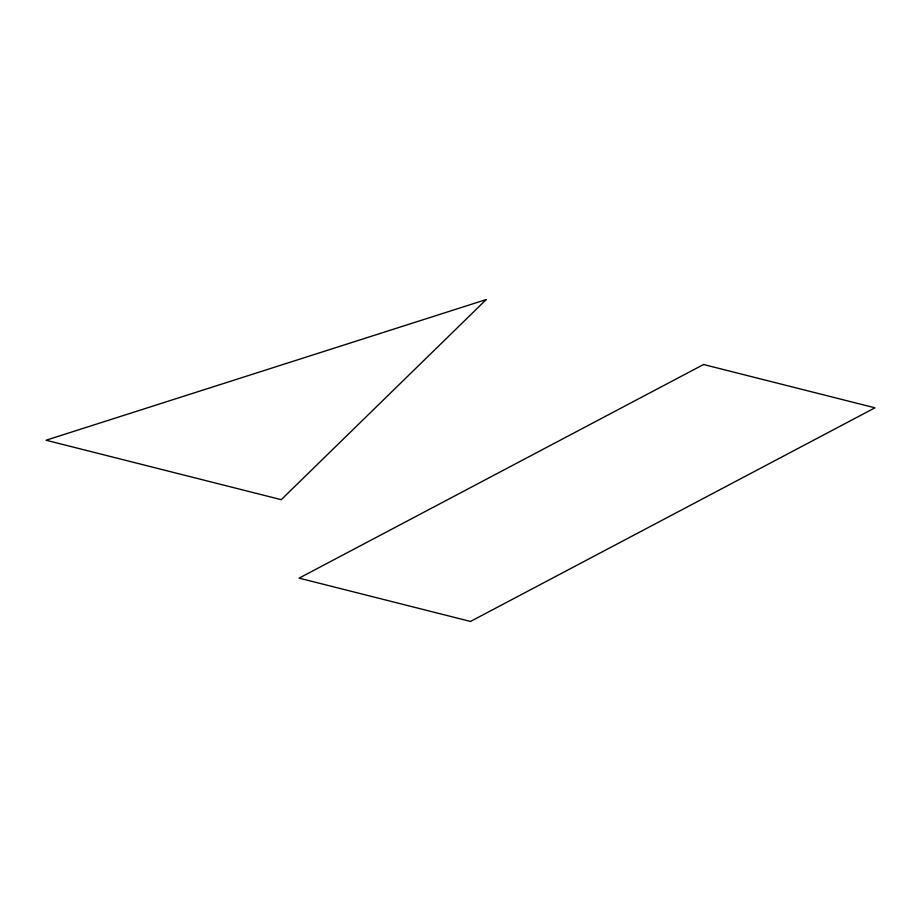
<?xml version="1.0" encoding="UTF-8"?>
<svg xmlns="http://www.w3.org/2000/svg" width="921" height="921" viewBox="0 0 921 921"><rect width="100%" height="100%" fill="white"/><g stroke="black" fill="none" stroke-linecap="round" stroke-linejoin="round"><path stroke-width="1.38" d="M486.253 299.555L281.25 499.677L46.05 440.226L486.253 299.555M703.563 364.509L299.118 578.135L470.504 621.445L874.95 407.819L703.563 364.509"/></g></svg>
